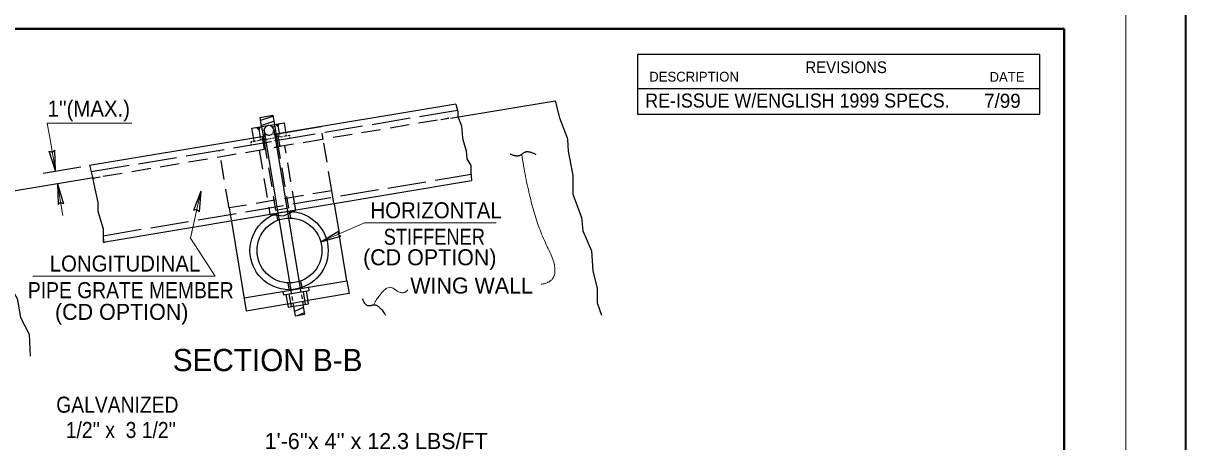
# Model space of a CAD drawing. Extents: x -750 to -381, y 157 to 431.
# Drawn here: x -475.1 to -380.8, y 348 to 382 of the extents above; entities that cross this region are included whole.
import ezdxf
from ezdxf.enums import TextEntityAlignment as Align

# ---------------------------------------------------------------- set-up
doc = ezdxf.new("R2010")
doc.units = 0
doc.header["$LTSCALE"] = 0.52
doc.linetypes.add('LONG_DASHED', pattern=[7.5, 6, -1.5])
doc.linetypes.add('MEDIUM_DASHED', pattern=[4.5, 3, -1.5])
doc.layers.add('1', color=7, linetype='Continuous', lineweight=13)
doc.layers.add('25', color=7, linetype='Continuous')

msp = doc.modelspace()

# ---------------------------------------------------------------- linework, layer by layer
at = {"layer": '1'}
for p, q in [((-385.6877, 164.0474), (-385.6877, 394.0392)), ((-472.5062, 370.0012), (-472.9364, 372.5545)), ((-471.9136, 366.382), (-472.3347, 368.9504)), ((-447.4413, 365.7913), (-450.9683, 364.2413)), ((-436.7466, 365.7913), (-447.4659, 365.7912))]:
    msp.add_line(p, q, dxfattribs=at)
at = {"layer": '1', "lineweight": 40}
for p in [(-715.6762, 381.54), (-390.6878, 176.547)]:
    msp.add_line(p, (-390.6878, 381.54), dxfattribs=at)
at = {"layer": '1', "lineweight": 25}
for p, q in [((-425.2962, 376.6847), (-392.6854, 376.6847)), ((-440.0298, 375.4322), (-454.8106, 372.9588)), ((-440.4648, 374.2834), (-431.9766, 375.7038)), ((-455.8572, 374.1217), (-454.8813, 374.4349)), ((-441.2569, 374.1703), (-440.6111, 374.2788)), ((-440.6095, 374.2805), (-440.8678, 374.237)), ((-456.0461, 373.5488), (-455.9018, 372.6866)), ((-455.7697, 373.7183), (-454.7937, 374.0316)), ((-454.483, 373.8104), (-454.3418, 372.9662)), ((-469.7445, 370.4597), (-457.2263, 372.5545)), ((-457.2263, 372.5545), (-455.4306, 372.855)), ((-456.4737, 372.406), (-456.2142, 372.4494)), ((-456.3927, 372.4195), (-456.4133, 372.5426)), ((-456.1144, 372.4662), (-455.9625, 372.4916)), ((-455.7618, 372.5252), (-455.8892, 372.5039)), ((-455.8798, 372.5545), (-455.8875, 372.601)), ((-455.8717, 372.5068), (-455.8798, 372.5545)), ((-455.3674, 372.5911), (-455.2753, 372.6066)), ((-455.2243, 372.6152), (-455.1347, 372.6302)), ((-455.0693, 372.6412), (-454.9735, 372.6572)), ((-454.9096, 372.6678), (-454.799, 372.6864)), ((-454.7482, 372.695), (-454.6025, 372.7193)), ((-454.3618, 372.7596), (-454.513, 372.7342)), ((-454.3087, 372.7683), (-454.3239, 372.8596)), ((-454.2525, 372.7778), (-454.0777, 372.8072)), ((-453.975, 372.8243), (-453.7127, 372.8682)), ((-453.7877, 372.8554), (-453.802, 372.9407)), ((-453.4819, 372.6281), (-453.4986, 372.7285)), ((-472.5062, 370.0012), (-473.0087, 371.606)), ((-472.5062, 370.0012), (-472.5573, 371.6821)), ((-456.608, 372.1051), (-456.6262, 372.2152)), ((-473.4984, 369.837), (-470.4344, 370.3442)), ((-469.4257, 369.4372), (-477.4961, 368.0867)), ((-472.3347, 368.9504), (-471.8392, 367.3433)), ((-472.3347, 368.9504), (-472.291, 367.2692)), ((-469.509, 369.4232), (-468.8632, 369.5317)), ((-469.509, 369.4232), (-469.3085, 369.4568)), ((-468.6224, 364.2176), (-438.7484, 369.2167)), ((-460.7167, 368.3639), (-461.2966, 366.7854)), ((-460.7167, 368.3639), (-461.2966, 366.7854)), ((-460.7167, 368.3639), (-460.8493, 366.6875)), ((-460.7167, 368.3639), (-460.8493, 366.6875)), ((-449.8975, 367.2979), (-449.5033, 364.9427)), ((-454.5703, 366.5211), (-454.4851, 366.0109)), ((-453.5249, 366.6931), (-453.4382, 366.1748)), ((-450.9683, 364.2413), (-449.5352, 365.1212)), ((-468.6224, 364.5764), (-468.5774, 364.1717)), ((-450.9683, 364.2413), (-449.351, 364.7021)), ((-448.8572, 361.0808), (-449.4627, 364.6999)), ((-452.5045, 360.571), (-452.5917, 361.0919)), ((-454.0472, 360.2329), (-452.0051, 360.5745)), ((-453.5399, 360.4019), (-453.6272, 360.9228)), ((-453.4237, 360.328), (-453.3715, 360.0153)), ((-452.6418, 360.4653), (-452.5897, 360.1527)), ((-452.4095, 360.2223), (-452.2351, 359.1803)), ((-453.5611, 360.032), (-453.3867, 358.9902)), ((-453.3366, 359.8068), (-453.2842, 359.4943)), ((-453.2494, 359.2859), (-453.1972, 358.9733)), ((-452.5548, 359.9443), (-452.5025, 359.6317)), ((-452.4675, 359.4233), (-452.4152, 359.1107)), ((-453.1384, 358.6057), (-452.3815, 358.9465)), ((-452.8322, 358.2887), (-452.3148, 358.5253))]:
    msp.add_line(p, q, dxfattribs=at)
at = {"layer": '1', "linetype": 'LONG_DASHED', "lineweight": 25}
for p, q in [((-455.7039, 373.306), (-455.5863, 373.3438)), ((-454.7279, 373.6192), (-454.9002, 373.564)), ((-469.6007, 369.9465), (-454.7243, 372.4359)), ((-455.6322, 372.9356), (-455.4567, 372.9919)), ((-455.5666, 372.5233), (-455.4747, 372.5528)), ((-454.6563, 373.2487), (-454.8087, 373.1999)), ((-454.5907, 372.8365), (-454.7022, 372.8007)), ((-468.6224, 364.7533), (-438.7979, 369.7441))]:
    msp.add_line(p, q, dxfattribs=at)
at = {"layer": '1', "linetype": 'MEDIUM_DASHED', "lineweight": 25}
for p, q in [((-450.7825, 372.5545), (-450.8694, 373.0728)), ((-450.0882, 368.4134), (-450.7825, 372.5545)), ((-468.6223, 369.5722), (-454.584, 371.9317)), ((-458.4212, 366.9948), (-459.2022, 371.6616)), ((-454.6469, 366.8257), (-453.6037, 367.0002)), ((-453.6353, 359.2292), (-452.0561, 359.4936))]:
    msp.add_line(p, q, dxfattribs=at)
at = {"layer": '1', "lineweight": 35}
msp.add_lwpolyline([(-750.3207, 156.8143), (-380.8374, 156.8143), (-380.8374, 431.1649), (-750.3207, 431.1649)], close=True, dxfattribs=at)
at = {"layer": '1', "lineweight": 25}
msp.add_lwpolyline([(-425.2962, 374.6027), (-392.6794, 374.6027), (-392.6794, 379.4387), (-425.2962, 379.4387)], close=True, dxfattribs=at)
for points in [[(-440.0298, 375.4322), (-439.8711, 374.8199), (-439.8711, 374.4152), (-439.5788, 373.673), (-439.4888, 372.6835)], [(-431.9766, 375.7038), (-431.6291, 374.3139), (-430.9994, 372.6947)], [(-455.7819, 373.6072), (-455.9037, 374.3313), (-454.8603, 374.5248), (-454.7389, 373.7762)], [(-456.4242, 372.6073), (-456.5671, 373.4616), (-453.9622, 373.8974), (-453.8173, 373.032)], [(-455.8872, 373.5727), (-456.0126, 373.3397), (-456.1888, 373.531)], [(-454.8289, 372.9514), (-450.9577, 373.5992), (-450.9557, 373.5882)], [(-454.7963, 373.3283), (-454.6668, 372.5545), (-452.6423, 360.456)], [(-454.6232, 373.7821), (-454.4559, 373.6207), (-454.3603, 373.8299)], [(-456.5537, 372.3927), (-456.6532, 372.376), (-456.6373, 372.2806)], [(-455.4149, 372.5832), (-455.5864, 372.5545), (-455.6552, 372.543)], [(-455.5769, 373.1837), (-455.4716, 372.5545), (-453.4242, 360.3186)], [(-453.6156, 372.8843), (-453.5273, 372.8991), (-453.5128, 372.8131)], [(-439.4888, 372.6835), (-439.4523, 372.5545), (-439.1964, 371.6491)], [(-430.9994, 372.6947), (-430.9878, 372.5545), (-430.9094, 371.6153)], [(-473.0087, 371.606), (-472.7593, 371.5172), (-472.5573, 371.6821)], [(-459.3087, 372.2018), (-459.2931, 372.2044), (-459.2929, 372.2034)], [(-439.1964, 371.6491), (-439.129, 370.9744), (-438.8142, 370.4347), (-438.8142, 369.9174), (-438.7484, 369.2167)], [(-430.9094, 371.6153), (-430.5496, 369.6363), (-430.5496, 368.1071), (-429.83, 366.2181), (-429.7401, 365.1387), (-429.0204, 363.5195), (-428.9305, 361.9003), (-428.5707, 360.4611), (-428.5707, 359.2917), (-428.2108, 358.3022)], [(-469.7445, 370.4597), (-469.5219, 369.6138), (-469.387, 368.9392), (-469.0722, 367.4549), (-469.0722, 366.7353), (-468.6224, 365.2961), (-468.6224, 364.2176)], [(-477.4961, 368.0867), (-477.0555, 367.1176), (-477.1455, 365.6783), (-476.5158, 364.509), (-476.4258, 363.1597), (-476.2459, 362.1702), (-476.0661, 360.4611), (-475.6162, 359.6515), (-475.3464, 358.1223), (-474.6268, 356.7729), (-474.5368, 354.9739)], [(-471.8392, 367.3433), (-472.0882, 367.4331), (-472.291, 367.2692)], [(-460.8493, 366.6875), (-461.0478, 366.8628), (-461.2966, 366.7854)], [(-460.8493, 366.6875), (-461.0478, 366.8628), (-461.2966, 366.7854)], [(-458.232, 365.8972), (-457.0213, 358.6627), (-453.7045, 359.2177)], [(-449.5352, 365.1212), (-449.5602, 364.8577), (-449.351, 364.7021)], [(-457.1956, 359.7047), (-448.8603, 361.0992), (-448.6858, 360.0574), (-452.0236, 359.4991)], [(-454.0472, 360.2329), (-454.0018, 359.9619), (-451.918, 360.3106), (-451.9632, 360.5816)], [(-453.8146, 359.9899), (-453.6403, 358.9478), (-451.9732, 359.2268), (-452.1475, 360.2688)], [(-453.2019, 359.0178), (-453.0729, 358.2467), (-452.2811, 358.3792), (-452.4101, 359.1502)]]:
    msp.add_lwpolyline(points, dxfattribs=at)
at = {"layer": '1', "linetype": 'LONG_DASHED', "lineweight": 25}
msp.add_lwpolyline([(-439.8963, 374.9172), (-454.015, 372.5545), (-454.738, 372.4335)], dxfattribs=at)
at = {"layer": '1'}
for points in [[(-472.9364, 372.5545), (-473.1603, 373.8837), (-466.2927, 373.8837)], [(-460.7167, 368.3639), (-461.5503, 364.5566), (-459.5384, 361.4739), (-474.3382, 361.4688)]]:
    msp.add_lwpolyline(points, dxfattribs=at)
at = {"layer": '1', "linetype": 'MEDIUM_DASHED', "lineweight": 25}
for points in [[(-455.7771, 373.5781), (-455.6058, 372.5545), (-454.6471, 366.8259)], [(-454.7359, 373.7585), (-454.5344, 372.5545), (-453.6051, 367.0004)], [(-441.5201, 374.1275), (-450.8782, 372.5545), (-454.6516, 371.9203)], [(-455.7534, 372.8022), (-455.7103, 372.5545), (-455.5723, 371.7609)], [(-454.4878, 373.0152), (-454.4077, 372.5545), (-454.304, 371.9582)], [(-455.9752, 371.6907), (-455.102, 366.4712), (-454.0146, 366.3747), (-453.018, 366.82), (-453.8912, 372.0381)], [(-449.9176, 367.4178), (-450.0807, 368.3929), (-458.4162, 366.998), (-458.2548, 366.0344)]]:
    msp.add_lwpolyline(points, dxfattribs=at)
at = {"layer": '1', "lineweight": 25}
for centre, radius in [((-453.5551, 363.5417), 3.1712), ((-453.5195, 363.5478), 2.6332)]:
    msp.add_circle(centre, radius, dxfattribs=at)
for start, end in [(347.99907, 220.35913), (225.31471, 240.42037), (243.68584, 260.64996), (264.92463, 279.41582), (284.90842, 297.70486), (302.78684, 318.58145), (324.65233, 341.72131)]:
    msp.add_arc((-455.1902, 373.2989), 0.3933, start, end, dxfattribs=at)
for points in [[(-435.6135, 371.3776), (-434.9394, 371.0815), (-434.2697, 371.7587), (-433.5446, 371.3428)], [(-445.6943, 358.2702), (-446.3151, 359.297), (-447.3538, 358.8912), (-447.5807, 359.6314)]]:
    msp.add_open_spline(points, degree=2, dxfattribs=at)
at = {"layer": '1'}
for points in [[(-433.1037, 360.8133), (-431.1947, 361.0726), (-433.9232, 366.4139), (-434.6973, 371.377)], [(-446.6839, 359.1742), (-445.6707, 360.9955), (-444.3502, 359.8572), (-443.9207, 360.3526)]]:
    msp.add_open_spline(points, degree=2, dxfattribs=at)

# ---------------------------------------------------------------- texts
for s, height, p in [('DESCRIPTION', 0.7962, (-424.3489, 377.2539)), ('DATE', 0.7962, (-396.7497, 377.2352)), ('(CD OPTION)', 1.3, (-447.5503, 362.3512)), ('WING WALL', 1.3, (-443.7249, 360.0565)), ('(CD OPTION)', 1.3, (-472.5343, 357.9227)), ("1'-6''x 4'' x 12.3 LBS/FT", 1.3, (-455.5333, 347.4404))]:
    msp.add_text(s, height=height, dxfattribs=at).set_placement(p)
for s, height, width, p in [('REVISIONS', 0.9554, 0.95, (-411.6837, 377.9417)), ("1''(MAX.)", 1.3, 0.95, (-473.1396, 374.4147)), ('HORIZONTAL', 1.3, 0.95, (-446.9532, 366.164)), ('STIFFENER', 1.3, 0.85, (-445.8801, 364.0146)), ('LONGITUDINAL', 1.3, 0.95, (-472.9629, 361.8423)), ('PIPE GRATE MEMBER', 1.3, 0.9, (-474.7366, 359.6819)), ('GALVANIZED', 1.3, 0.9, (-472.4345, 350.3927)), ("1/2'' x  3 1/2''", 1.3, 0.9, (-471.6637, 348.3387))]:
    msp.add_text(s, height=height, dxfattribs=dict(at, width=width)).set_placement(p)
msp.add_text('SECTION B-B', height=1.8, dxfattribs=at).set_placement((-455.2926, 353.7629), align=Align.CENTER)
at = {"layer": '25', "width": 0.95}
msp.add_text('RE-ISSUE W/ENGLISH 1999 SPECS.', height=1.139, dxfattribs=at).set_placement((-424.6719, 375.1476))
at = {"layer": '25'}
msp.add_text('7/99', height=1.139, dxfattribs=at).set_placement((-397.1869, 375.1246))

doc.saveas('drawing.dxf')
